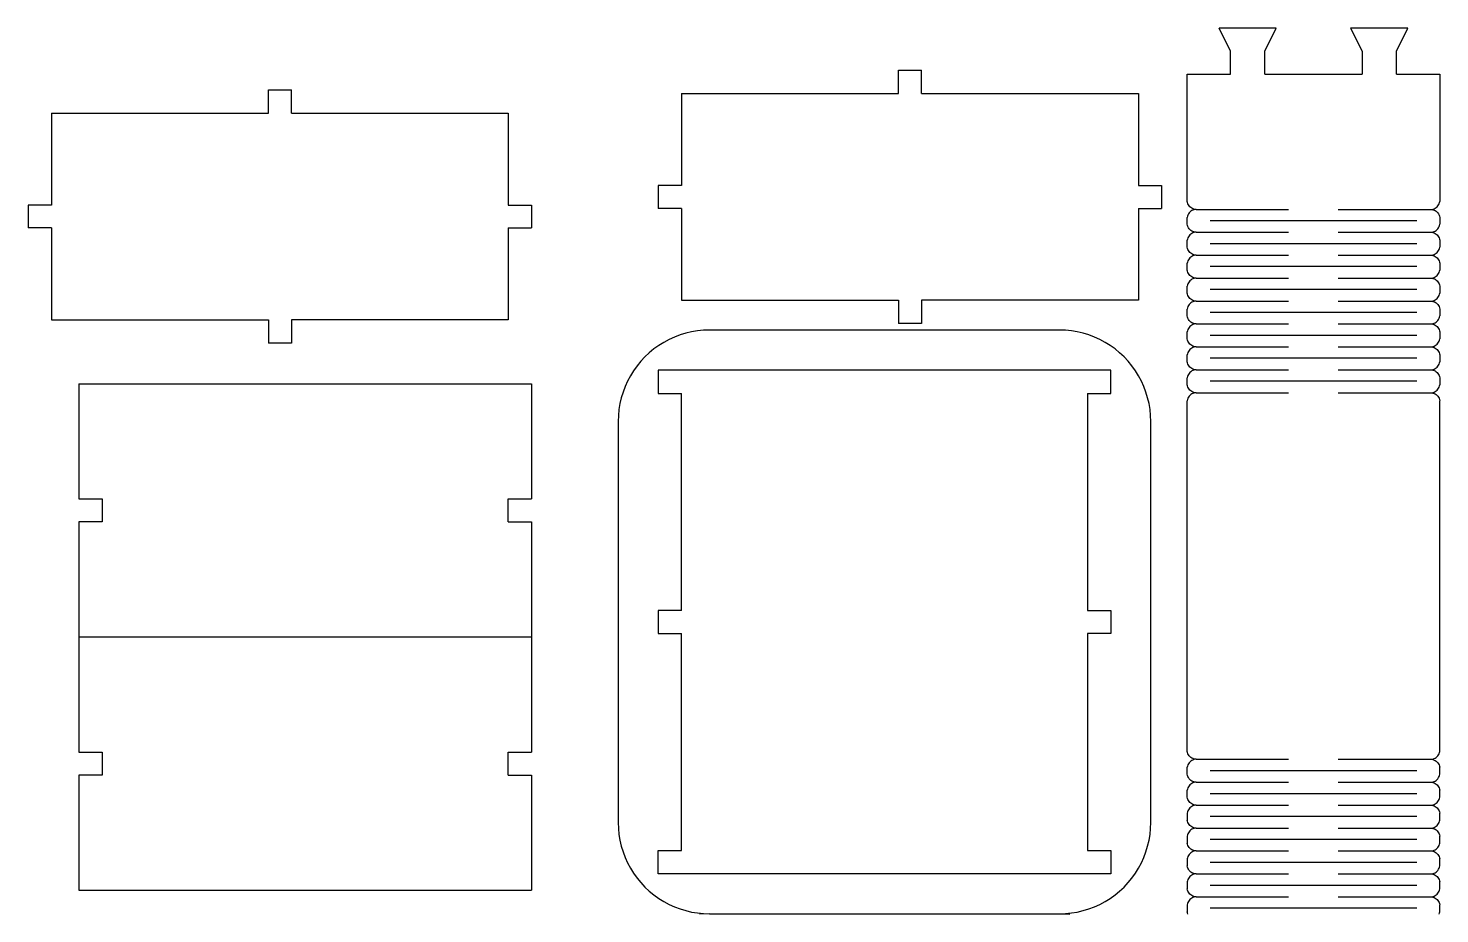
# Model space of a CAD drawing. Extents: x -158 to 158, y -238 to 238.
# Drawn here: x -155.1 to 157.9, y 41.6 to 237.9 of the extents above; entities that cross this region are included whole.
import ezdxf

# ---------------------------------------------------------------- set-up
doc = ezdxf.new("R2010")
doc.units = 0
doc.header["$MEASUREMENT"] = 0
doc.layers.get('0').update_dxf_attribs({"linetype": 'CONTINUOUS'})

msp = doc.modelspace()

# ---------------------------------------------------------------- linework, layer by layer
for p, q in [((121.67, 237.95), (108.97, 237.95)), ((111.51, 232.87), (108.97, 237.95)), ((119.13, 232.87), (121.67, 237.95)), ((138.13, 237.95), (140.67, 232.87)), ((150.83, 237.95), (138.13, 237.95)), ((148.29, 232.87), (150.83, 237.95)), ((111.51, 227.79), (111.51, 232.87)), ((119.13, 227.79), (119.13, 232.87)), ((140.67, 232.87), (140.67, 227.79)), ((148.29, 227.79), (148.29, 232.87)), ((37.89, 228.63), (42.97, 228.63)), ((37.89, 223.47), (37.89, 228.63)), ((42.97, 223.47), (42.97, 228.63)), ((101.91, 199.56), (101.89, 227.79)), ((101.89, 227.79), (108.97, 227.79)), ((108.97, 227.79), (111.51, 227.79)), ((119.13, 227.79), (140.67, 227.79)), ((148.29, 227.79), (157.91, 227.79)), ((157.91, 227.79), (157.89, 199.56)), ((-101.81, 224.29), (-96.73, 224.29)), ((-101.81, 219.13), (-101.81, 224.29)), ((-96.73, 219.13), (-96.73, 224.29)), ((-10.22, 223.47), (37.89, 223.47)), ((-10.22, 223.47), (-10.22, 203.09)), ((42.97, 223.47), (91.08, 223.47)), ((91.08, 223.47), (91.08, 203.09)), ((-149.92, 219.13), (-101.81, 219.13)), ((-149.92, 219.13), (-149.92, 198.75)), ((-96.73, 219.13), (-48.62, 219.13)), ((-48.62, 219.13), (-48.62, 198.75)), ((-15.37, 203.09), (-15.37, 198.01)), ((-10.22, 203.09), (-15.37, 203.09)), ((91.08, 203.09), (96.24, 203.09)), ((96.24, 203.09), (96.24, 198.01)), ((-155.07, 198.75), (-155.07, 193.67)), ((-149.92, 198.75), (-155.07, 198.75)), ((-48.62, 198.75), (-43.46, 198.75)), ((-43.46, 198.75), (-43.46, 193.67)), ((-10.22, 198.01), (-15.37, 198.01)), ((-10.22, 198.01), (-10.22, 177.63)), ((91.08, 198.01), (91.08, 177.63)), ((91.08, 198.01), (96.24, 198.01)), ((101.96, 199.3), (101.91, 199.56)), ((102.05, 199.04), (101.96, 199.3)), ((102.16, 198.81), (102.05, 199.04)), ((102.31, 198.58), (102.16, 198.81)), ((102.49, 198.38), (102.31, 198.58)), ((102.49, 197.19), (102.31, 196.99)), ((102.69, 198.21), (102.49, 198.38)), ((102.69, 197.37), (102.49, 197.19)), ((102.91, 198.06), (102.69, 198.21)), ((102.91, 197.52), (102.69, 197.37)), ((103.15, 197.94), (102.91, 198.06)), ((103.15, 197.64), (102.91, 197.52)), ((103.4, 197.86), (103.15, 197.94)), ((103.4, 197.72), (103.15, 197.64)), ((103.92, 197.79), (103.4, 197.86)), ((103.92, 197.79), (103.4, 197.72)), ((103.92, 197.79), (124.4, 197.79)), ((135.4, 197.79), (155.41, 197.79)), ((155.41, 197.79), (155.88, 197.79)), ((155.88, 197.79), (156.4, 197.86)), ((155.88, 197.79), (156.4, 197.72)), ((156.4, 197.86), (156.66, 197.94)), ((156.4, 197.72), (156.66, 197.64)), ((156.66, 197.94), (156.89, 198.06)), ((156.66, 197.64), (156.89, 197.52)), ((156.89, 198.06), (157.11, 198.21)), ((156.89, 197.52), (157.11, 197.37)), ((157.11, 198.21), (157.31, 198.38)), ((157.11, 197.37), (157.31, 197.19)), ((157.31, 198.38), (157.49, 198.58)), ((157.31, 197.19), (157.49, 196.99)), ((157.49, 198.58), (157.64, 198.81)), ((157.64, 198.81), (157.76, 199.04)), ((157.76, 199.04), (157.84, 199.3)), ((157.84, 199.3), (157.89, 199.56)), ((101.96, 196.28), (101.91, 196.02)), ((101.91, 194.48), (101.91, 196.02)), ((101.96, 194.22), (101.91, 194.48)), ((102.05, 196.54), (101.96, 196.28)), ((102.05, 193.96), (101.96, 194.22)), ((102.16, 196.77), (102.05, 196.54)), ((102.31, 196.99), (102.16, 196.77)), ((152.83, 195.25), (106.97, 195.25)), ((157.49, 196.99), (157.64, 196.77)), ((157.64, 196.77), (157.76, 196.54)), ((157.76, 196.54), (157.84, 196.28)), ((157.76, 193.96), (157.84, 194.22)), ((157.84, 196.28), (157.89, 196.02)), ((157.84, 194.22), (157.89, 194.48)), ((157.89, 196.02), (157.89, 194.48)), ((-149.92, 193.67), (-155.07, 193.67)), ((-149.92, 193.67), (-149.92, 173.29)), ((-48.62, 193.67), (-48.62, 173.28)), ((-48.62, 193.67), (-43.46, 193.67)), ((101.96, 191.2), (101.91, 190.94)), ((101.91, 189.4), (101.91, 190.94)), ((102.05, 191.46), (101.96, 191.2)), ((102.16, 193.73), (102.05, 193.96)), ((102.16, 191.69), (102.05, 191.46)), ((102.31, 193.5), (102.16, 193.73)), ((102.31, 191.91), (102.16, 191.69)), ((102.49, 193.3), (102.31, 193.5)), ((102.49, 192.11), (102.31, 191.91)), ((102.69, 193.13), (102.49, 193.3)), ((102.69, 192.29), (102.49, 192.11)), ((102.91, 192.98), (102.69, 193.13)), ((102.91, 192.44), (102.69, 192.29)), ((103.15, 192.86), (102.91, 192.98)), ((103.15, 192.56), (102.91, 192.44)), ((103.4, 192.78), (103.15, 192.86)), ((103.4, 192.64), (103.15, 192.56)), ((103.92, 192.71), (103.4, 192.78)), ((103.92, 192.71), (103.4, 192.64)), ((103.92, 192.71), (124.4, 192.71)), ((135.4, 192.71), (155.41, 192.71)), ((155.41, 192.71), (155.88, 192.71)), ((155.88, 192.71), (156.4, 192.78)), ((155.88, 192.71), (156.4, 192.64)), ((156.4, 192.78), (156.66, 192.86)), ((156.4, 192.64), (156.66, 192.56)), ((156.66, 192.86), (156.89, 192.98)), ((156.66, 192.56), (156.89, 192.44)), ((156.89, 192.98), (157.11, 193.13)), ((156.89, 192.44), (157.11, 192.29)), ((157.11, 193.13), (157.31, 193.3)), ((157.11, 192.29), (157.31, 192.11)), ((157.31, 193.3), (157.49, 193.5)), ((157.31, 192.11), (157.49, 191.91)), ((157.49, 193.5), (157.64, 193.73)), ((157.49, 191.91), (157.64, 191.69)), ((157.64, 193.73), (157.76, 193.96)), ((157.64, 191.69), (157.76, 191.46)), ((157.76, 191.46), (157.84, 191.2)), ((157.84, 191.2), (157.89, 190.94)), ((157.89, 190.94), (157.89, 189.4)), ((101.96, 189.14), (101.91, 189.4)), ((102.05, 188.88), (101.96, 189.14)), ((102.16, 188.65), (102.05, 188.88)), ((102.31, 188.42), (102.16, 188.65)), ((102.49, 188.22), (102.31, 188.42)), ((102.69, 188.05), (102.49, 188.22)), ((102.91, 187.9), (102.69, 188.05)), ((103.15, 187.78), (102.91, 187.9)), ((152.83, 190.17), (106.97, 190.17)), ((156.66, 187.78), (156.89, 187.9)), ((156.89, 187.9), (157.11, 188.05)), ((157.11, 188.05), (157.31, 188.22)), ((157.31, 188.22), (157.49, 188.42)), ((157.49, 188.42), (157.64, 188.65)), ((157.64, 188.65), (157.76, 188.88)), ((157.76, 188.88), (157.84, 189.14)), ((157.84, 189.14), (157.89, 189.4)), ((101.96, 186.12), (101.91, 185.86)), ((101.91, 184.32), (101.91, 185.86)), ((102.05, 186.38), (101.96, 186.12)), ((102.16, 186.61), (102.05, 186.38)), ((102.31, 186.83), (102.16, 186.61)), ((102.49, 187.03), (102.31, 186.83)), ((102.69, 187.21), (102.49, 187.03)), ((102.91, 187.36), (102.69, 187.21)), ((103.15, 187.48), (102.91, 187.36)), ((103.4, 187.7), (103.15, 187.78)), ((103.4, 187.56), (103.15, 187.48)), ((103.92, 187.63), (103.4, 187.7)), ((103.92, 187.63), (103.4, 187.56)), ((103.92, 187.63), (124.4, 187.63)), ((152.83, 185.09), (106.97, 185.09)), ((135.4, 187.63), (155.41, 187.63)), ((155.41, 187.63), (155.88, 187.63)), ((155.88, 187.63), (156.4, 187.7)), ((155.88, 187.63), (156.4, 187.56)), ((156.4, 187.7), (156.66, 187.78)), ((156.4, 187.56), (156.66, 187.48)), ((156.66, 187.48), (156.89, 187.36)), ((156.89, 187.36), (157.11, 187.21)), ((157.11, 187.21), (157.31, 187.03)), ((157.31, 187.03), (157.49, 186.83)), ((157.49, 186.83), (157.64, 186.61)), ((157.64, 186.61), (157.76, 186.38)), ((157.76, 186.38), (157.84, 186.12)), ((157.84, 186.12), (157.89, 185.86)), ((157.89, 185.86), (157.89, 184.32)), ((101.96, 184.06), (101.91, 184.32)), ((102.05, 183.8), (101.96, 184.06)), ((102.16, 183.57), (102.05, 183.8)), ((102.16, 181.53), (102.05, 181.3)), ((102.31, 183.34), (102.16, 183.57)), ((102.31, 181.75), (102.16, 181.53)), ((102.49, 183.14), (102.31, 183.34)), ((102.49, 181.95), (102.31, 181.75)), ((102.69, 182.97), (102.49, 183.14)), ((102.69, 182.13), (102.49, 181.95)), ((102.91, 182.82), (102.69, 182.97)), ((102.91, 182.28), (102.69, 182.13)), ((103.15, 182.7), (102.91, 182.82)), ((103.15, 182.4), (102.91, 182.28)), ((103.4, 182.62), (103.15, 182.7)), ((103.4, 182.48), (103.15, 182.4)), ((103.92, 182.55), (103.4, 182.62)), ((103.92, 182.55), (103.4, 182.48)), ((103.92, 182.55), (124.4, 182.55)), ((135.4, 182.55), (155.41, 182.55)), ((155.41, 182.55), (155.88, 182.55)), ((155.88, 182.55), (156.4, 182.62)), ((155.88, 182.55), (156.4, 182.48)), ((156.4, 182.62), (156.66, 182.7)), ((156.4, 182.48), (156.66, 182.4)), ((156.66, 182.7), (156.89, 182.82)), ((156.66, 182.4), (156.89, 182.28)), ((156.89, 182.82), (157.11, 182.97)), ((156.89, 182.28), (157.11, 182.13)), ((157.11, 182.97), (157.31, 183.14)), ((157.11, 182.13), (157.31, 181.95)), ((157.31, 183.14), (157.49, 183.34)), ((157.31, 181.95), (157.49, 181.75)), ((157.49, 183.34), (157.64, 183.57)), ((157.49, 181.75), (157.64, 181.53)), ((157.64, 183.57), (157.76, 183.8)), ((157.64, 181.53), (157.76, 181.3)), ((157.76, 183.8), (157.84, 184.06)), ((157.84, 184.06), (157.89, 184.32)), ((101.96, 181.04), (101.91, 180.78)), ((101.91, 179.24), (101.91, 180.78)), ((101.96, 178.98), (101.91, 179.24)), ((102.05, 181.3), (101.96, 181.04)), ((102.05, 178.72), (101.96, 178.98)), ((102.16, 178.49), (102.05, 178.72)), ((102.31, 178.26), (102.16, 178.49)), ((152.83, 180.01), (106.97, 180.01)), ((157.49, 178.26), (157.64, 178.49)), ((157.64, 178.49), (157.76, 178.72)), ((157.76, 181.3), (157.84, 181.04)), ((157.76, 178.72), (157.84, 178.98)), ((157.84, 181.04), (157.89, 180.78)), ((157.84, 178.98), (157.89, 179.24)), ((157.89, 180.78), (157.89, 179.24)), ((-10.22, 177.63), (37.89, 177.63)), ((37.89, 177.63), (37.89, 172.47)), ((91.08, 177.63), (42.97, 177.63)), ((42.97, 177.63), (42.97, 172.47)), ((101.96, 175.96), (101.91, 175.7)), ((101.91, 174.16), (101.91, 175.7)), ((102.05, 176.22), (101.96, 175.96)), ((102.16, 176.45), (102.05, 176.22)), ((102.31, 176.67), (102.16, 176.45)), ((102.49, 178.06), (102.31, 178.26)), ((102.49, 176.87), (102.31, 176.67)), ((102.69, 177.89), (102.49, 178.06)), ((102.69, 177.05), (102.49, 176.87)), ((102.91, 177.74), (102.69, 177.89)), ((102.91, 177.2), (102.69, 177.05)), ((103.15, 177.62), (102.91, 177.74)), ((103.15, 177.32), (102.91, 177.2)), ((103.4, 177.54), (103.15, 177.62)), ((103.4, 177.4), (103.15, 177.32)), ((103.92, 177.47), (103.4, 177.54)), ((103.92, 177.47), (103.4, 177.4)), ((103.92, 177.47), (124.4, 177.47)), ((135.4, 177.47), (155.41, 177.47)), ((155.41, 177.47), (155.88, 177.47)), ((155.88, 177.47), (156.4, 177.54)), ((155.88, 177.47), (156.4, 177.4)), ((156.4, 177.54), (156.66, 177.62)), ((156.4, 177.4), (156.66, 177.32)), ((156.66, 177.62), (156.89, 177.74)), ((156.66, 177.32), (156.89, 177.2)), ((156.89, 177.74), (157.11, 177.89)), ((156.89, 177.2), (157.11, 177.05)), ((157.11, 177.89), (157.31, 178.06)), ((157.11, 177.05), (157.31, 176.87)), ((157.31, 178.06), (157.49, 178.26)), ((157.31, 176.87), (157.49, 176.67)), ((157.49, 176.67), (157.64, 176.45)), ((157.64, 176.45), (157.76, 176.22)), ((157.76, 176.22), (157.84, 175.96)), ((157.84, 175.96), (157.89, 175.7)), ((157.89, 175.7), (157.89, 174.16)), ((-149.92, 173.29), (-101.81, 173.29)), ((-101.81, 173.29), (-101.81, 168.13)), ((-48.62, 173.28), (-96.73, 173.28)), ((-96.73, 173.28), (-96.73, 168.13)), ((42.97, 172.47), (37.89, 172.47)), ((101.96, 173.9), (101.91, 174.16)), ((102.05, 173.64), (101.96, 173.9)), ((102.16, 173.41), (102.05, 173.64)), ((102.31, 173.18), (102.16, 173.41)), ((102.49, 172.98), (102.31, 173.18)), ((102.69, 172.81), (102.49, 172.98)), ((102.91, 172.66), (102.69, 172.81)), ((103.15, 172.54), (102.91, 172.66)), ((103.15, 172.24), (102.91, 172.12)), ((103.4, 172.46), (103.15, 172.54)), ((103.4, 172.32), (103.15, 172.24)), ((103.92, 172.39), (103.4, 172.46)), ((103.92, 172.39), (103.4, 172.32)), ((103.92, 172.39), (124.4, 172.39)), ((152.83, 174.93), (106.97, 174.93)), ((135.4, 172.39), (155.41, 172.39)), ((155.41, 172.39), (155.88, 172.39)), ((155.88, 172.39), (156.4, 172.46)), ((155.88, 172.39), (156.4, 172.32)), ((156.4, 172.46), (156.66, 172.54)), ((156.4, 172.32), (156.66, 172.24)), ((156.66, 172.54), (156.89, 172.66)), ((156.66, 172.24), (156.89, 172.12)), ((156.89, 172.66), (157.11, 172.81)), ((157.11, 172.81), (157.31, 172.98)), ((157.31, 172.98), (157.49, 173.18)), ((157.49, 173.18), (157.64, 173.41)), ((157.64, 173.41), (157.76, 173.64)), ((157.76, 173.64), (157.84, 173.9)), ((157.84, 173.9), (157.89, 174.16)), ((-11.76, 169.48), (-12.97, 168.93)), ((-10.52, 169.95), (-11.76, 169.48)), ((-9.26, 170.33), (-10.52, 169.95)), ((-7.97, 170.63), (-9.26, 170.33)), ((-6.66, 170.85), (-7.97, 170.63)), ((-5.34, 170.98), (-6.66, 170.85)), ((-4.02, 171.02), (-5.34, 170.98)), ((73.59, 171.02), (-4.02, 171.02)), ((74.91, 170.98), (73.59, 171.02)), ((76.23, 170.85), (74.91, 170.98)), ((77.54, 170.63), (76.23, 170.85)), ((78.83, 170.33), (77.54, 170.63)), ((80.09, 169.95), (78.83, 170.33)), ((81.33, 169.48), (80.09, 169.95)), ((82.54, 168.93), (81.33, 169.48)), ((101.96, 170.88), (101.91, 170.62)), ((101.91, 169.08), (101.91, 170.62)), ((101.96, 168.82), (101.91, 169.08)), ((102.05, 171.14), (101.96, 170.88)), ((102.16, 171.37), (102.05, 171.14)), ((102.31, 171.59), (102.16, 171.37)), ((102.49, 171.79), (102.31, 171.59)), ((102.69, 171.97), (102.49, 171.79)), ((102.91, 172.12), (102.69, 171.97)), ((152.83, 169.85), (106.97, 169.85)), ((156.89, 172.12), (157.11, 171.97)), ((157.11, 171.97), (157.31, 171.79)), ((157.31, 171.79), (157.49, 171.59)), ((157.49, 171.59), (157.64, 171.37)), ((157.64, 171.37), (157.76, 171.14)), ((157.76, 171.14), (157.84, 170.88)), ((157.84, 170.88), (157.89, 170.62)), ((157.84, 168.82), (157.89, 169.08)), ((157.89, 170.62), (157.89, 169.08)), ((-96.73, 168.13), (-101.81, 168.13)), ((-17.37, 166), (-18.33, 165.09)), ((-16.34, 166.84), (-17.37, 166)), ((-15.26, 167.61), (-16.34, 166.84)), ((-14.14, 168.31), (-15.26, 167.61)), ((-12.97, 168.93), (-14.14, 168.31)), ((83.71, 168.31), (82.54, 168.93)), ((84.83, 167.61), (83.71, 168.31)), ((85.91, 166.84), (84.83, 167.61)), ((86.93, 166), (85.91, 166.84)), ((87.9, 165.09), (86.93, 166)), ((102.05, 168.56), (101.96, 168.82)), ((102.05, 166.06), (101.96, 165.8)), ((102.16, 168.33), (102.05, 168.56)), ((102.16, 166.29), (102.05, 166.06)), ((102.31, 168.1), (102.16, 168.33)), ((102.31, 166.51), (102.16, 166.29)), ((102.49, 167.9), (102.31, 168.1)), ((102.49, 166.71), (102.31, 166.51)), ((102.69, 167.73), (102.49, 167.9)), ((102.69, 166.89), (102.49, 166.71)), ((102.91, 167.58), (102.69, 167.73)), ((102.91, 167.04), (102.69, 166.89)), ((103.15, 167.46), (102.91, 167.58)), ((103.15, 167.16), (102.91, 167.04)), ((103.4, 167.38), (103.15, 167.46)), ((103.4, 167.24), (103.15, 167.16)), ((103.92, 167.31), (103.4, 167.38)), ((103.92, 167.31), (103.4, 167.24)), ((103.92, 167.31), (124.4, 167.31)), ((135.4, 167.31), (155.41, 167.31)), ((155.41, 167.31), (155.88, 167.31)), ((155.88, 167.31), (156.4, 167.38)), ((155.88, 167.31), (156.4, 167.24)), ((156.4, 167.38), (156.66, 167.46)), ((156.4, 167.24), (156.66, 167.16)), ((156.66, 167.46), (156.89, 167.58)), ((156.66, 167.16), (156.89, 167.04)), ((156.89, 167.58), (157.11, 167.73)), ((156.89, 167.04), (157.11, 166.89)), ((157.11, 167.73), (157.31, 167.9)), ((157.11, 166.89), (157.31, 166.71)), ((157.31, 167.9), (157.49, 168.1)), ((157.31, 166.71), (157.49, 166.51)), ((157.49, 168.1), (157.64, 168.33)), ((157.49, 166.51), (157.64, 166.29)), ((157.64, 168.33), (157.76, 168.56)), ((157.64, 166.29), (157.76, 166.06)), ((157.76, 168.56), (157.84, 168.82)), ((157.76, 166.06), (157.84, 165.8)), ((-20.08, 163.1), (-20.85, 162.02)), ((-19.24, 164.12), (-20.08, 163.1)), ((-18.33, 165.09), (-19.24, 164.12)), ((88.81, 164.12), (87.9, 165.09)), ((89.65, 163.1), (88.81, 164.12)), ((90.42, 162.02), (89.65, 163.1)), ((101.96, 165.8), (101.91, 165.54)), ((101.91, 164), (101.91, 165.54)), ((101.96, 163.74), (101.91, 164)), ((102.05, 163.48), (101.96, 163.74)), ((102.16, 163.25), (102.05, 163.48)), ((102.31, 163.02), (102.16, 163.25)), ((102.49, 162.82), (102.31, 163.02)), ((102.69, 162.65), (102.49, 162.82)), ((152.83, 164.77), (106.97, 164.77)), ((157.11, 162.65), (157.31, 162.82)), ((157.31, 162.82), (157.49, 163.02)), ((157.49, 163.02), (157.64, 163.25)), ((157.64, 163.25), (157.76, 163.48)), ((157.76, 163.48), (157.84, 163.74)), ((157.84, 165.8), (157.89, 165.54)), ((157.84, 163.74), (157.89, 164)), ((157.89, 165.54), (157.89, 164)), ((-22.17, 159.73), (-22.72, 158.52)), ((-21.55, 160.9), (-22.17, 159.73)), ((-20.85, 162.02), (-21.55, 160.9)), ((84.94, 162.13), (-15.37, 162.13)), ((-15.37, 162.13), (-15.37, 156.97)), ((84.94, 156.97), (84.94, 162.13)), ((91.12, 160.9), (90.42, 162.02)), ((91.74, 159.73), (91.12, 160.9)), ((92.29, 158.52), (91.74, 159.73)), ((101.96, 160.72), (101.91, 160.46)), ((101.91, 158.92), (101.91, 160.46)), ((102.05, 160.98), (101.96, 160.72)), ((102.16, 161.21), (102.05, 160.98)), ((102.31, 161.43), (102.16, 161.21)), ((102.49, 161.63), (102.31, 161.43)), ((102.69, 161.81), (102.49, 161.63)), ((102.91, 162.5), (102.69, 162.65)), ((102.91, 161.96), (102.69, 161.81)), ((103.15, 162.38), (102.91, 162.5)), ((103.15, 162.08), (102.91, 161.96)), ((103.4, 162.3), (103.15, 162.38)), ((103.4, 162.16), (103.15, 162.08)), ((103.92, 162.23), (103.4, 162.3)), ((103.92, 162.23), (103.4, 162.16)), ((103.92, 162.23), (124.4, 162.23)), ((152.83, 159.69), (106.97, 159.69)), ((135.4, 162.23), (155.41, 162.23)), ((155.41, 162.23), (155.88, 162.23)), ((155.88, 162.23), (156.4, 162.3)), ((155.88, 162.23), (156.4, 162.16)), ((156.4, 162.3), (156.66, 162.38)), ((156.4, 162.16), (156.66, 162.08)), ((156.66, 162.38), (156.89, 162.5)), ((156.66, 162.08), (156.89, 161.96)), ((156.89, 162.5), (157.11, 162.65)), ((156.89, 161.96), (157.11, 161.81)), ((157.11, 161.81), (157.31, 161.63)), ((157.31, 161.63), (157.49, 161.43)), ((157.49, 161.43), (157.64, 161.21)), ((157.64, 161.21), (157.76, 160.98)), ((157.76, 160.98), (157.84, 160.72)), ((157.84, 160.72), (157.89, 160.46)), ((157.89, 160.46), (157.89, 158.92)), ((-143.82, 159.14), (-43.51, 159.14)), ((-143.82, 159.14), (-143.82, 133.61)), ((-43.51, 159.14), (-43.51, 133.61)), ((-23.19, 157.28), (-23.57, 156.02)), ((-22.72, 158.52), (-23.19, 157.28)), ((-15.37, 156.97), (-10.22, 156.97)), ((-10.22, 108.86), (-10.22, 156.97)), ((79.78, 156.97), (79.78, 108.87)), ((79.78, 156.97), (84.94, 156.97)), ((92.76, 157.28), (92.29, 158.52)), ((93.14, 156.02), (92.76, 157.28)), ((101.96, 158.66), (101.91, 158.92)), ((102.05, 158.4), (101.96, 158.66)), ((102.16, 158.17), (102.05, 158.4)), ((102.31, 157.94), (102.16, 158.17)), ((102.49, 157.74), (102.31, 157.94)), ((102.49, 156.55), (102.31, 156.35)), ((102.69, 157.57), (102.49, 157.74)), ((102.69, 156.73), (102.49, 156.55)), ((102.91, 157.42), (102.69, 157.57)), ((102.91, 156.88), (102.69, 156.73)), ((103.15, 157.3), (102.91, 157.42)), ((103.15, 157), (102.91, 156.88)), ((103.4, 157.22), (103.15, 157.3)), ((103.4, 157.08), (103.15, 157)), ((103.92, 157.15), (103.4, 157.22)), ((103.92, 157.15), (103.4, 157.08)), ((103.92, 157.15), (124.4, 157.15)), ((135.4, 157.15), (155.41, 157.15)), ((155.41, 157.15), (155.88, 157.15)), ((155.88, 157.15), (156.4, 157.22)), ((155.88, 157.15), (156.4, 157.08)), ((156.4, 157.22), (156.66, 157.3)), ((156.4, 157.08), (156.66, 157)), ((156.66, 157.3), (156.89, 157.42)), ((156.66, 157), (156.89, 156.88)), ((156.89, 157.42), (157.11, 157.57)), ((156.89, 156.88), (157.11, 156.73)), ((157.11, 157.57), (157.31, 157.74)), ((157.11, 156.73), (157.31, 156.55)), ((157.31, 157.74), (157.49, 157.94)), ((157.31, 156.55), (157.49, 156.35)), ((157.49, 157.94), (157.64, 158.17)), ((157.64, 158.17), (157.76, 158.4)), ((157.76, 158.4), (157.84, 158.66)), ((157.84, 158.66), (157.89, 158.92)), ((-24.09, 153.42), (-24.22, 152.1)), ((-23.87, 154.73), (-24.09, 153.42)), ((-23.57, 156.02), (-23.87, 154.73)), ((93.44, 154.73), (93.14, 156.02)), ((93.66, 153.42), (93.44, 154.73)), ((93.79, 152.1), (93.66, 153.42)), ((101.96, 155.64), (101.91, 155.38)), ((101.91, 77.64), (101.91, 155.38)), ((102.05, 155.9), (101.96, 155.64)), ((102.16, 156.13), (102.05, 155.9)), ((102.31, 156.35), (102.16, 156.13)), ((157.49, 156.35), (157.64, 156.13)), ((157.64, 156.13), (157.76, 155.9)), ((157.76, 155.9), (157.84, 155.64)), ((157.84, 155.64), (157.89, 155.38)), ((157.89, 77.64), (157.89, 155.38)), ((-24.22, 152.1), (-24.26, 150.78)), ((-24.26, 150.78), (-24.26, 61.88)), ((93.83, 150.78), (93.79, 152.1)), ((93.83, 61.88), (93.83, 150.78)), ((-143.82, 133.61), (-138.66, 133.61)), ((-138.66, 133.61), (-138.66, 128.53)), ((-48.66, 133.61), (-43.51, 133.61)), ((-48.66, 128.53), (-48.66, 133.61)), ((-138.66, 128.53), (-143.82, 128.53)), ((-143.82, 128.53), (-143.82, 102.99)), ((-48.66, 128.53), (-43.51, 128.53)), ((-43.51, 128.53), (-43.51, 102.99)), ((-15.37, 108.86), (-15.37, 103.79)), ((-10.22, 108.86), (-15.37, 108.86)), ((79.78, 108.87), (84.94, 108.87)), ((84.94, 108.87), (84.94, 103.79)), ((-15.37, 103.79), (-10.22, 103.79)), ((-10.22, 55.68), (-10.22, 103.79)), ((84.94, 103.79), (79.78, 103.79)), ((79.78, 103.79), (79.78, 55.68)), ((-143.82, 102.99), (-43.51, 102.99)), ((-143.82, 102.99), (-143.82, 77.45)), ((-43.51, 102.99), (-43.51, 77.45)), ((-143.82, 77.45), (-138.66, 77.45)), ((-138.66, 77.45), (-138.66, 72.37)), ((-48.66, 77.45), (-43.51, 77.45)), ((-48.66, 72.37), (-48.66, 77.45)), ((101.96, 77.38), (101.91, 77.64)), ((102.05, 77.12), (101.96, 77.38)), ((102.16, 76.89), (102.05, 77.12)), ((102.31, 76.66), (102.16, 76.89)), ((102.49, 76.46), (102.31, 76.66)), ((102.49, 75.27), (102.31, 75.07)), ((102.69, 76.29), (102.49, 76.46)), ((102.69, 75.45), (102.49, 75.27)), ((102.91, 76.14), (102.69, 76.29)), ((102.91, 75.6), (102.69, 75.45)), ((103.15, 76.02), (102.91, 76.14)), ((103.15, 75.72), (102.91, 75.6)), ((103.4, 75.94), (103.15, 76.02)), ((103.4, 75.8), (103.15, 75.72)), ((103.92, 75.87), (103.4, 75.94)), ((103.92, 75.87), (103.4, 75.8)), ((103.92, 75.87), (124.4, 75.87)), ((135.4, 75.87), (155.41, 75.87)), ((155.41, 75.87), (155.88, 75.87)), ((155.88, 75.87), (156.4, 75.94)), ((155.88, 75.87), (156.4, 75.8)), ((156.4, 75.94), (156.66, 76.02)), ((156.4, 75.8), (156.66, 75.72)), ((156.66, 76.02), (156.89, 76.14)), ((156.66, 75.72), (156.89, 75.6)), ((156.89, 76.14), (157.11, 76.29)), ((156.89, 75.6), (157.11, 75.45)), ((157.11, 76.29), (157.31, 76.46)), ((157.11, 75.45), (157.31, 75.27)), ((157.31, 76.46), (157.49, 76.66)), ((157.31, 75.27), (157.49, 75.07)), ((157.49, 76.66), (157.64, 76.89)), ((157.64, 76.89), (157.76, 77.12)), ((157.76, 77.12), (157.84, 77.38)), ((157.84, 77.38), (157.89, 77.64)), ((-138.66, 72.37), (-143.82, 72.37)), ((-143.82, 72.37), (-143.82, 46.83)), ((-48.66, 72.37), (-43.51, 72.37)), ((-43.51, 72.37), (-43.51, 46.83)), ((101.96, 74.36), (101.91, 74.1)), ((101.91, 72.56), (101.91, 74.1)), ((101.96, 72.3), (101.91, 72.56)), ((102.05, 74.62), (101.96, 74.36)), ((102.05, 72.04), (101.96, 72.3)), ((102.16, 74.85), (102.05, 74.62)), ((102.16, 71.81), (102.05, 72.04)), ((102.31, 75.07), (102.16, 74.85)), ((152.83, 73.33), (106.97, 73.33)), ((157.49, 75.07), (157.64, 74.85)), ((157.64, 74.85), (157.76, 74.62)), ((157.64, 71.81), (157.76, 72.04)), ((157.76, 74.62), (157.84, 74.36)), ((157.76, 72.04), (157.84, 72.3)), ((157.84, 74.36), (157.89, 74.1)), ((157.84, 72.3), (157.89, 72.56)), ((157.89, 72.56), (157.89, 74.1)), ((101.89, 68), (101.91, 69.02)), ((101.96, 69.28), (101.91, 69.02)), ((102.05, 69.54), (101.96, 69.28)), ((102.16, 69.77), (102.05, 69.54)), ((102.31, 71.58), (102.16, 71.81)), ((102.31, 69.99), (102.16, 69.77)), ((102.49, 71.38), (102.31, 71.58)), ((102.49, 70.19), (102.31, 69.99)), ((102.69, 71.21), (102.49, 71.38)), ((102.69, 70.37), (102.49, 70.19)), ((102.91, 71.06), (102.69, 71.21)), ((102.91, 70.52), (102.69, 70.37)), ((103.15, 70.94), (102.91, 71.06)), ((103.15, 70.64), (102.91, 70.52)), ((103.4, 70.86), (103.15, 70.94)), ((103.4, 70.72), (103.15, 70.64)), ((103.92, 70.79), (103.4, 70.86)), ((103.92, 70.79), (103.4, 70.72)), ((103.92, 70.79), (124.4, 70.79)), ((135.4, 70.79), (155.41, 70.79)), ((155.41, 70.79), (155.88, 70.79)), ((155.88, 70.79), (156.4, 70.86)), ((155.88, 70.79), (156.4, 70.72)), ((156.4, 70.86), (156.66, 70.94)), ((156.4, 70.72), (156.66, 70.64)), ((156.66, 70.94), (156.89, 71.06)), ((156.66, 70.64), (156.89, 70.52)), ((156.89, 71.06), (157.11, 71.21)), ((156.89, 70.52), (157.11, 70.37)), ((157.11, 71.21), (157.31, 71.38)), ((157.11, 70.37), (157.31, 70.19)), ((157.31, 71.38), (157.49, 71.58)), ((157.31, 70.19), (157.49, 69.99)), ((157.49, 71.58), (157.64, 71.81)), ((157.49, 69.99), (157.64, 69.77)), ((157.64, 69.77), (157.76, 69.54)), ((157.76, 69.54), (157.84, 69.28)), ((157.84, 69.28), (157.89, 69.02)), ((157.89, 67.48), (157.89, 69.02)), ((101.91, 67.48), (101.89, 68)), ((101.96, 67.22), (101.91, 67.48)), ((102.05, 66.96), (101.96, 67.22)), ((102.16, 66.73), (102.05, 66.96)), ((102.31, 66.5), (102.16, 66.73)), ((102.49, 66.3), (102.31, 66.5)), ((102.69, 66.13), (102.49, 66.3)), ((102.91, 65.98), (102.69, 66.13)), ((103.15, 65.86), (102.91, 65.98)), ((103.4, 65.78), (103.15, 65.86)), ((103.92, 65.71), (103.4, 65.78)), ((152.83, 68.25), (106.97, 68.25)), ((155.88, 65.71), (156.4, 65.78)), ((156.4, 65.78), (156.66, 65.86)), ((156.66, 65.86), (156.89, 65.98)), ((156.89, 65.98), (157.11, 66.13)), ((157.11, 66.13), (157.31, 66.3)), ((157.31, 66.3), (157.49, 66.5)), ((157.49, 66.5), (157.64, 66.73)), ((157.64, 66.73), (157.76, 66.96)), ((157.76, 66.96), (157.84, 67.22)), ((157.84, 67.22), (157.89, 67.48)), ((101.96, 64.2), (101.91, 63.94)), ((101.91, 63.94), (101.91, 62.4)), ((102.05, 64.46), (101.96, 64.2)), ((102.16, 64.69), (102.05, 64.46)), ((102.31, 64.91), (102.16, 64.69)), ((102.49, 65.11), (102.31, 64.91)), ((102.69, 65.29), (102.49, 65.11)), ((102.91, 65.44), (102.69, 65.29)), ((103.15, 65.56), (102.91, 65.44)), ((103.4, 65.64), (103.15, 65.56)), ((103.92, 65.71), (103.4, 65.64)), ((103.92, 65.71), (124.4, 65.71)), ((152.83, 63.17), (106.97, 63.17)), ((135.4, 65.71), (155.41, 65.71)), ((155.41, 65.71), (155.88, 65.71)), ((155.88, 65.71), (156.4, 65.64)), ((156.4, 65.64), (156.66, 65.56)), ((156.66, 65.56), (156.89, 65.44)), ((156.89, 65.44), (157.11, 65.29)), ((157.11, 65.29), (157.31, 65.11)), ((157.31, 65.11), (157.49, 64.91)), ((157.49, 64.91), (157.64, 64.69)), ((157.64, 64.69), (157.76, 64.46)), ((157.76, 64.46), (157.84, 64.2)), ((157.84, 64.2), (157.89, 63.94)), ((157.89, 62.4), (157.89, 63.94)), ((-24.26, 61.88), (-24.22, 60.55)), ((-24.22, 60.55), (-24.09, 59.23)), ((93.66, 59.23), (93.79, 60.55)), ((93.79, 60.55), (93.83, 61.88)), ((101.96, 62.14), (101.91, 62.4)), ((102.05, 61.88), (101.96, 62.14)), ((102.16, 61.65), (102.05, 61.88)), ((102.16, 59.61), (102.05, 59.38)), ((102.31, 61.42), (102.16, 61.65)), ((102.31, 59.83), (102.16, 59.61)), ((102.49, 61.22), (102.31, 61.42)), ((102.49, 60.03), (102.31, 59.83)), ((102.69, 61.05), (102.49, 61.22)), ((102.69, 60.21), (102.49, 60.03)), ((102.91, 60.9), (102.69, 61.05)), ((102.91, 60.36), (102.69, 60.21)), ((103.15, 60.78), (102.91, 60.9)), ((103.15, 60.48), (102.91, 60.36)), ((103.4, 60.7), (103.15, 60.78)), ((103.4, 60.56), (103.15, 60.48)), ((103.92, 60.63), (103.4, 60.7)), ((103.92, 60.63), (103.4, 60.56)), ((103.92, 60.63), (124.4, 60.63)), ((135.4, 60.63), (155.41, 60.63)), ((155.41, 60.63), (155.88, 60.63)), ((155.88, 60.63), (156.4, 60.7)), ((155.88, 60.63), (156.4, 60.56)), ((156.4, 60.7), (156.66, 60.78)), ((156.4, 60.56), (156.66, 60.48)), ((156.66, 60.78), (156.89, 60.9)), ((156.66, 60.48), (156.89, 60.36)), ((156.89, 60.9), (157.11, 61.05)), ((156.89, 60.36), (157.11, 60.21)), ((157.11, 61.05), (157.31, 61.22)), ((157.11, 60.21), (157.31, 60.03)), ((157.31, 61.22), (157.49, 61.42)), ((157.31, 60.03), (157.49, 59.83)), ((157.49, 61.42), (157.64, 61.65)), ((157.49, 59.83), (157.64, 59.61)), ((157.64, 61.65), (157.76, 61.88)), ((157.64, 59.61), (157.76, 59.38)), ((157.76, 61.88), (157.84, 62.14)), ((157.84, 62.14), (157.89, 62.4)), ((-24.09, 59.23), (-23.87, 57.93)), ((-23.87, 57.93), (-23.57, 56.64)), ((-23.57, 56.64), (-23.19, 55.37)), ((92.76, 55.37), (93.14, 56.64)), ((93.14, 56.64), (93.44, 57.93)), ((93.44, 57.93), (93.66, 59.23)), ((101.96, 59.12), (101.91, 58.86)), ((101.91, 58.86), (101.91, 57.32)), ((101.96, 57.06), (101.91, 57.32)), ((102.05, 59.38), (101.96, 59.12)), ((102.05, 56.8), (101.96, 57.06)), ((102.16, 56.57), (102.05, 56.8)), ((102.31, 56.34), (102.16, 56.57)), ((102.49, 56.14), (102.31, 56.34)), ((152.83, 58.09), (106.97, 58.09)), ((157.31, 56.14), (157.49, 56.34)), ((157.49, 56.34), (157.64, 56.57)), ((157.64, 56.57), (157.76, 56.8)), ((157.76, 59.38), (157.84, 59.12)), ((157.76, 56.8), (157.84, 57.06)), ((157.84, 59.12), (157.89, 58.86)), ((157.84, 57.06), (157.89, 57.32)), ((157.89, 57.32), (157.89, 58.86)), ((-23.19, 55.37), (-22.72, 54.13)), ((-22.72, 54.13), (-22.17, 52.92)), ((-15.37, 50.52), (-15.37, 55.68)), ((-15.37, 55.68), (-10.22, 55.68)), ((79.78, 55.68), (84.94, 55.68)), ((84.94, 55.68), (84.94, 50.52)), ((91.74, 52.92), (92.29, 54.13)), ((92.29, 54.13), (92.76, 55.37)), ((101.96, 54.04), (101.91, 53.78)), ((101.91, 53.78), (101.91, 52.24)), ((102.05, 54.3), (101.96, 54.04)), ((102.16, 54.53), (102.05, 54.3)), ((102.31, 54.75), (102.16, 54.53)), ((102.49, 54.95), (102.31, 54.75)), ((102.69, 55.97), (102.49, 56.14)), ((102.69, 55.13), (102.49, 54.95)), ((102.91, 55.82), (102.69, 55.97)), ((102.91, 55.28), (102.69, 55.13)), ((103.15, 55.7), (102.91, 55.82)), ((103.15, 55.4), (102.91, 55.28)), ((103.4, 55.62), (103.15, 55.7)), ((103.4, 55.48), (103.15, 55.4)), ((103.92, 55.55), (103.4, 55.62)), ((103.92, 55.55), (103.4, 55.48)), ((103.92, 55.55), (124.4, 55.55)), ((135.4, 55.55), (155.41, 55.55)), ((155.41, 55.55), (155.88, 55.55)), ((155.88, 55.55), (156.4, 55.62)), ((155.88, 55.55), (156.4, 55.48)), ((156.4, 55.62), (156.66, 55.7)), ((156.4, 55.48), (156.66, 55.4)), ((156.66, 55.7), (156.89, 55.82)), ((156.66, 55.4), (156.89, 55.28)), ((156.89, 55.82), (157.11, 55.97)), ((156.89, 55.28), (157.11, 55.13)), ((157.11, 55.97), (157.31, 56.14)), ((157.11, 55.13), (157.31, 54.95)), ((157.31, 54.95), (157.49, 54.75)), ((157.49, 54.75), (157.64, 54.53)), ((157.64, 54.53), (157.76, 54.3)), ((157.76, 54.3), (157.84, 54.04)), ((157.84, 54.04), (157.89, 53.78)), ((157.89, 52.24), (157.89, 53.78)), ((-22.17, 52.92), (-21.55, 51.75)), ((-21.55, 51.75), (-20.85, 50.63)), ((-20.85, 50.63), (-20.08, 49.55)), ((84.94, 50.52), (-15.37, 50.52)), ((89.65, 49.55), (90.42, 50.63)), ((90.42, 50.63), (91.12, 51.75)), ((91.12, 51.75), (91.74, 52.92)), ((101.96, 51.98), (101.91, 52.24)), ((102.05, 51.72), (101.96, 51.98)), ((102.16, 51.49), (102.05, 51.72)), ((102.31, 51.26), (102.16, 51.49)), ((102.49, 51.06), (102.31, 51.26)), ((102.69, 50.89), (102.49, 51.06)), ((102.91, 50.74), (102.69, 50.89)), ((102.91, 50.2), (102.69, 50.05)), ((103.15, 50.62), (102.91, 50.74)), ((103.15, 50.32), (102.91, 50.2)), ((103.4, 50.54), (103.15, 50.62)), ((103.4, 50.4), (103.15, 50.32)), ((103.92, 50.47), (103.4, 50.54)), ((103.92, 50.47), (103.4, 50.4)), ((103.92, 50.47), (124.4, 50.47)), ((152.83, 53.01), (106.97, 53.01)), ((135.4, 50.47), (155.41, 50.47)), ((155.41, 50.47), (155.88, 50.47)), ((155.88, 50.47), (156.4, 50.54)), ((155.88, 50.47), (156.4, 50.4)), ((156.4, 50.54), (156.66, 50.62)), ((156.4, 50.4), (156.66, 50.32)), ((156.66, 50.62), (156.89, 50.74)), ((156.66, 50.32), (156.89, 50.2)), ((156.89, 50.74), (157.11, 50.89)), ((156.89, 50.2), (157.11, 50.05)), ((157.11, 50.89), (157.31, 51.06)), ((157.31, 51.06), (157.49, 51.26)), ((157.49, 51.26), (157.64, 51.49)), ((157.64, 51.49), (157.76, 51.72)), ((157.76, 51.72), (157.84, 51.98)), ((157.84, 51.98), (157.89, 52.24)), ((-20.08, 49.55), (-19.24, 48.53)), ((-19.24, 48.53), (-18.33, 47.56)), ((-18.33, 47.56), (-17.37, 46.66)), ((86.93, 46.66), (87.9, 47.56)), ((87.9, 47.56), (88.81, 48.53)), ((88.81, 48.53), (89.65, 49.55)), ((101.96, 48.96), (101.91, 48.7)), ((101.91, 48.7), (101.91, 47.16)), ((101.96, 46.9), (101.91, 47.16)), ((102.05, 49.22), (101.96, 48.96)), ((102.16, 49.45), (102.05, 49.22)), ((102.31, 49.67), (102.16, 49.45)), ((102.49, 49.87), (102.31, 49.67)), ((102.69, 50.05), (102.49, 49.87)), ((152.83, 47.93), (106.97, 47.93)), ((157.11, 50.05), (157.31, 49.87)), ((157.31, 49.87), (157.49, 49.67)), ((157.49, 49.67), (157.64, 49.45)), ((157.64, 49.45), (157.76, 49.22)), ((157.76, 49.22), (157.84, 48.96)), ((157.84, 48.96), (157.89, 48.7)), ((157.84, 46.9), (157.89, 47.16)), ((157.89, 47.16), (157.89, 48.7)), ((-143.82, 46.83), (-43.51, 46.83)), ((-17.37, 46.66), (-16.34, 45.82)), ((-16.34, 45.82), (-15.26, 45.04)), ((-15.26, 45.04), (-14.14, 44.34)), ((-14.14, 44.34), (-12.97, 43.72)), ((82.54, 43.72), (83.71, 44.34)), ((83.71, 44.34), (84.83, 45.04)), ((84.83, 45.04), (85.91, 45.82)), ((85.91, 45.82), (86.93, 46.66)), ((101.96, 43.88), (101.91, 43.62)), ((102.05, 46.64), (101.96, 46.9)), ((102.05, 44.14), (101.96, 43.88)), ((102.16, 46.41), (102.05, 46.64)), ((102.16, 44.37), (102.05, 44.14)), ((102.31, 46.18), (102.16, 46.41)), ((102.31, 44.59), (102.16, 44.37)), ((102.49, 45.98), (102.31, 46.18)), ((102.49, 44.79), (102.31, 44.59)), ((102.69, 45.81), (102.49, 45.98)), ((102.69, 44.97), (102.49, 44.79)), ((102.91, 45.66), (102.69, 45.81)), ((102.91, 45.12), (102.69, 44.97)), ((103.15, 45.54), (102.91, 45.66)), ((103.15, 45.24), (102.91, 45.12)), ((103.4, 45.46), (103.15, 45.54)), ((103.4, 45.32), (103.15, 45.24)), ((103.92, 45.39), (103.4, 45.46)), ((103.92, 45.39), (103.4, 45.32)), ((103.92, 45.39), (124.4, 45.39)), ((135.4, 45.39), (155.41, 45.39)), ((155.41, 45.39), (155.88, 45.39)), ((155.88, 45.39), (156.4, 45.46)), ((155.88, 45.39), (156.4, 45.32)), ((156.4, 45.46), (156.66, 45.54)), ((156.4, 45.32), (156.66, 45.24)), ((156.66, 45.54), (156.89, 45.66)), ((156.66, 45.24), (156.89, 45.12)), ((156.89, 45.66), (157.11, 45.81)), ((156.89, 45.12), (157.11, 44.97)), ((157.11, 45.81), (157.31, 45.98)), ((157.11, 44.97), (157.31, 44.79)), ((157.31, 45.98), (157.49, 46.18)), ((157.31, 44.79), (157.49, 44.59)), ((157.49, 46.18), (157.64, 46.41)), ((157.49, 44.59), (157.64, 44.37)), ((157.64, 46.41), (157.76, 46.64)), ((157.64, 44.37), (157.76, 44.14)), ((157.76, 46.64), (157.84, 46.9)), ((157.76, 44.14), (157.84, 43.88)), ((157.84, 43.88), (157.89, 43.62)), ((-12.97, 43.72), (-11.76, 43.17)), ((-11.76, 43.17), (-10.52, 42.71)), ((-10.52, 42.71), (-9.26, 42.32)), ((-9.26, 42.32), (-7.97, 42.02)), ((-7.97, 42.02), (-6.66, 41.81)), ((-6.66, 41.81), (-5.34, 41.68)), ((-4.02, 41.63), (-6.23, 41.54)), ((-5.34, 41.68), (-4.02, 41.63)), ((-4.02, 41.63), (73.67, 41.63)), ((73.67, 41.63), (74.91, 41.68)), ((73.67, 41.63), (75.89, 41.54)), ((74.91, 41.68), (76.23, 41.81)), ((76.23, 41.81), (77.54, 42.02)), ((77.54, 42.02), (78.83, 42.32)), ((78.83, 42.32), (80.09, 42.71)), ((80.09, 42.71), (81.33, 43.17)), ((81.33, 43.17), (82.54, 43.72)), ((101.91, 43.62), (101.91, 42.08)), ((101.96, 41.82), (101.91, 42.08)), ((102.05, 41.56), (101.96, 41.82)), ((152.83, 42.85), (106.97, 42.85)), ((157.76, 41.56), (157.84, 41.82)), ((157.84, 41.82), (157.89, 42.08)), ((157.89, 42.08), (157.89, 43.62))]:
    msp.add_line(p, q)

doc.saveas('drawing.dxf')
